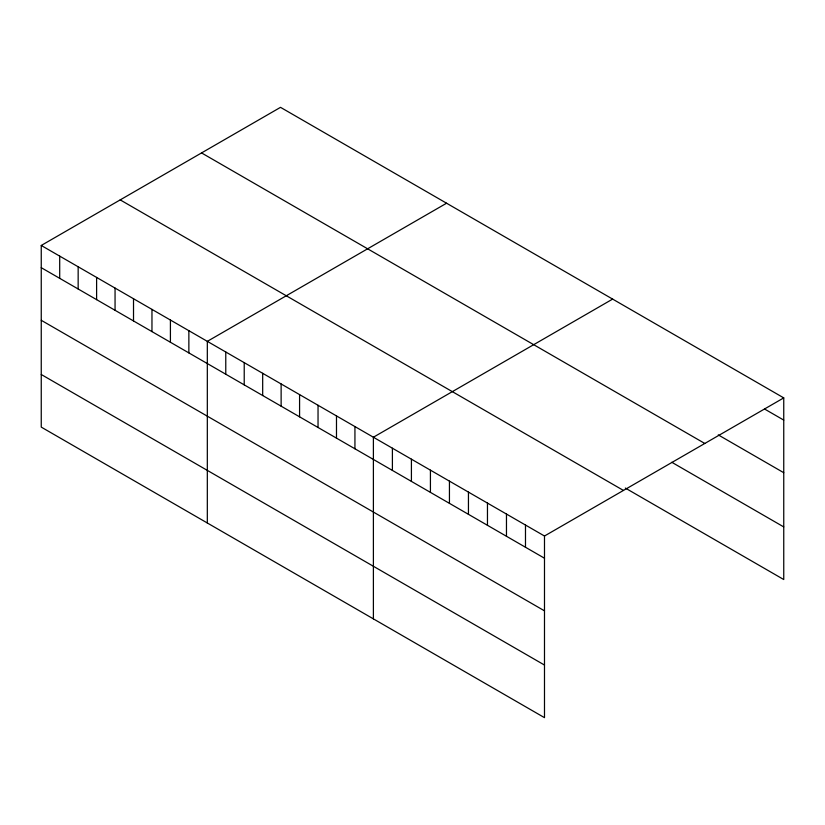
<?xml version="1.0" encoding="UTF-8"?>
<svg xmlns="http://www.w3.org/2000/svg" width="825" height="825" viewBox="0 0 825 825"><rect width="100%" height="100%" fill="white"/><g stroke="black" fill="none" stroke-linecap="round" stroke-linejoin="round"><path stroke-width="1.24" d="M41.25 245.468L544.49 536.013L544.49 717.657L41.25 427.113L41.25 245.468L280.51 107.343L783.75 397.887L783.75 579.532L625.319 488.06M446.573 203.218L207.322 341.354L207.322 522.998M612.645 299.093L373.395 437.229L373.395 618.874M544.49 536.013L783.75 397.887M764.734 409.118L783.75 420.09M718.266 434.899L783.75 472.704M201.547 152.924L704.798 443.468M671.798 462.278L783.75 526.917M120.203 199.887L623.452 490.432M41.25 267.682L544.49 558.226M41.25 320.296L544.49 610.84M41.25 374.498L544.49 665.053M525.484 525.04L525.484 547.253M506.468 514.068L506.468 536.271M487.462 503.085L487.462 525.298M468.445 492.113L468.445 514.326M449.439 481.14L449.439 503.343M430.423 470.157L430.423 492.37M411.417 459.185L411.417 481.398M392.401 448.212L392.401 470.415M354.936 426.577L354.936 448.79M336.487 415.924L336.487 438.137M318.037 405.271L318.037 427.484M299.578 394.618L299.578 416.831M281.129 383.965L281.129 406.178M262.68 373.312L262.68 395.526M244.221 362.66L244.221 384.863M225.772 352.007L225.772 374.21M188.863 330.701L188.863 352.904M170.414 320.048L170.414 342.251M151.965 309.396L151.965 331.598M133.516 298.743L133.516 320.946M115.057 288.08L115.057 310.293M96.608 277.427L96.608 299.64M78.158 266.774L78.158 288.987M59.699 256.121L59.699 278.334"/></g></svg>
